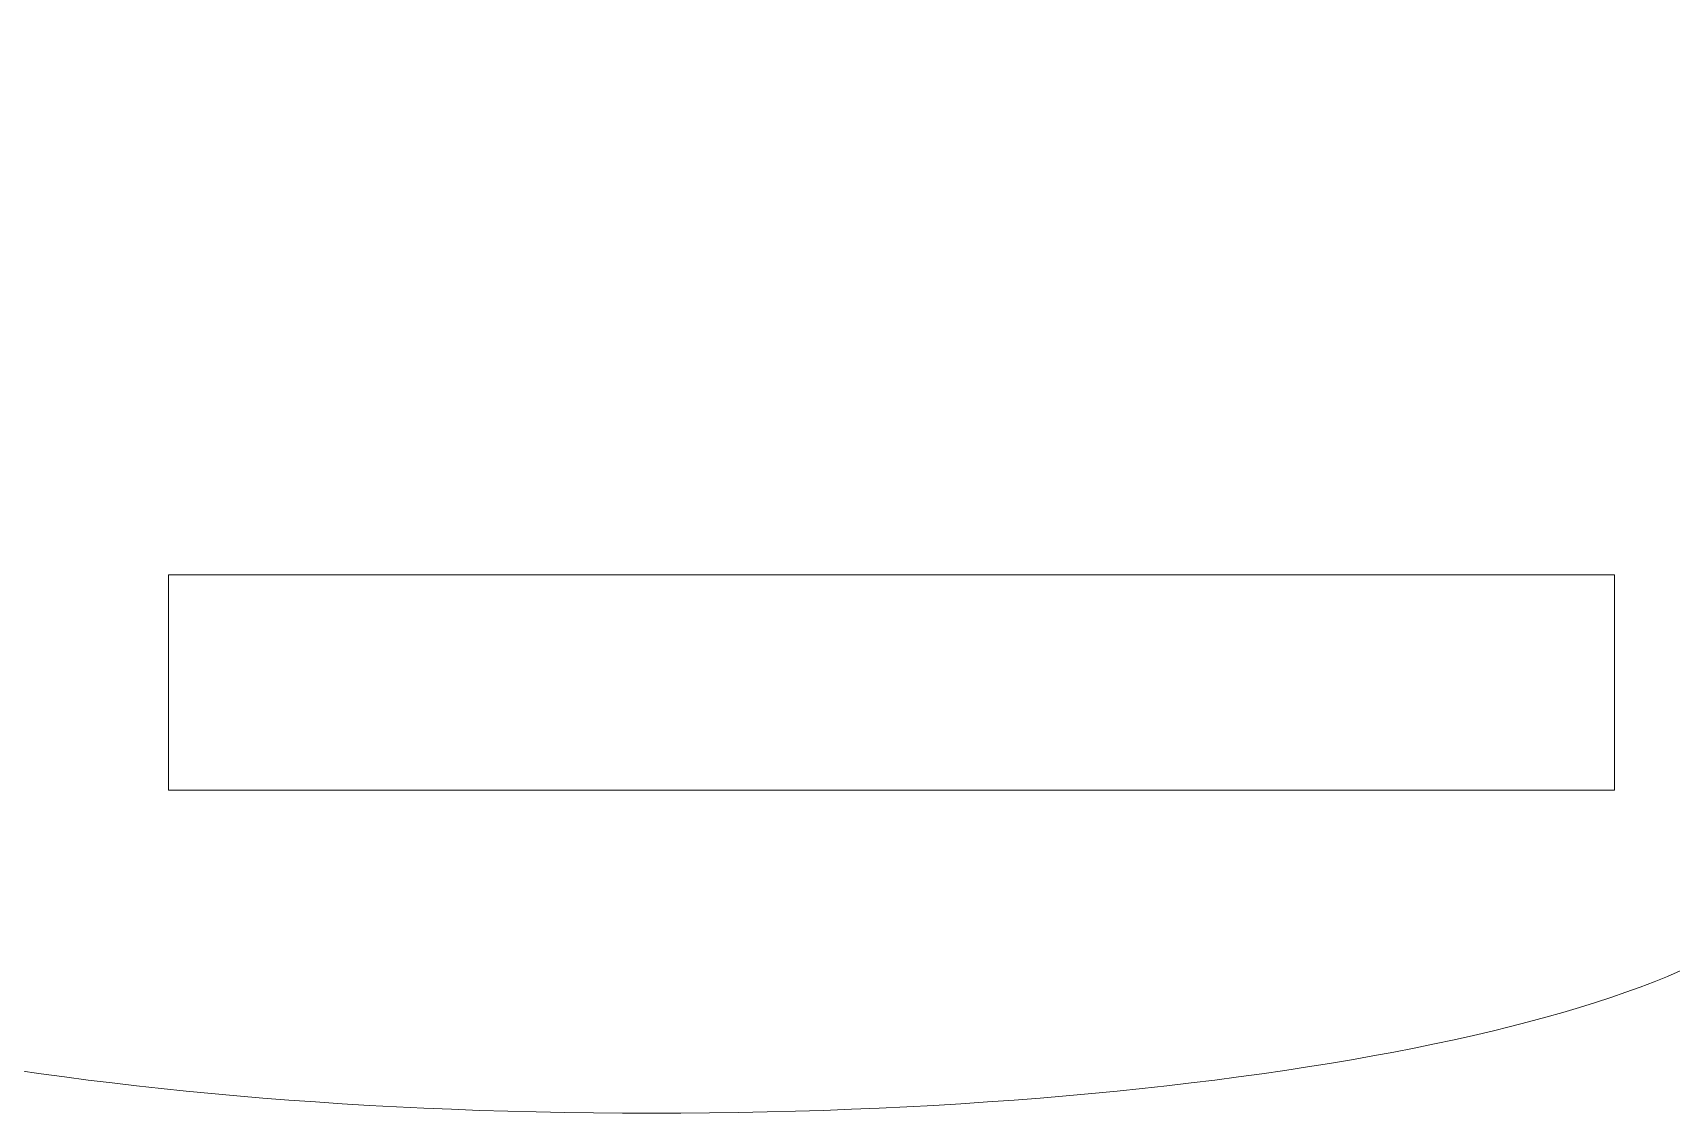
# Model space of a CAD drawing. Header units: centimetres. Extents: x -34.6 to 30.5, y -3.3 to 7.
# Drawn here: x 20.938 to 23.772, y 0.22 to 2.088 of the extents above; entities that cross this region are included whole.
import ezdxf

# ---------------------------------------------------------------- set-up
doc = ezdxf.new("R2010")
doc.units = ezdxf.units.CM
doc.header["$MEASUREMENT"] = 0
doc.layers.add('layer 1', color=7, linetype='Continuous')

msp = doc.modelspace()

# ---------------------------------------------------------------- linework, layer by layer
at = {"layer": 'layer 1', "color": 250, "lineweight": 9}
for points, knots in [([(24.0065, 0.65608), (23.96511, 0.41389), (23.08635, 0.22041), (22.00818, 0.22041), (22.00818, 0.22041), (20.93001, 0.22041), (20.05125, 0.41389), (20.00986, 0.65608), (20.00986, 0.65608), (20.00986, 0.65608), (18.40318, 0.65608), (18.40318, 0.65608), (18.40318, 0.65608), (17.54991, 0.65608), (16.85818, 1.39481), (16.85818, 2.30608), (16.85818, 2.30608), (16.85818, 3.21735), (17.54991, 3.95608), (18.40318, 3.95608), (18.40318, 3.95608), (18.40318, 3.95608), (25.61318, 3.95608), (25.61318, 3.95608), (25.61318, 3.95608), (26.46645, 3.95608), (27.15818, 3.21735), (27.15818, 2.30608), (27.15818, 2.30608), (27.15818, 1.39481), (26.46645, 0.65608), (25.61318, 0.65608), (25.61318, 0.65608), (25.61318, 0.65608), (24.0065, 0.65608), (24.0065, 0.65608)], [0, 0, 0, 0, 0.1, 0.1, 0.1, 0.1, 0.2, 0.2, 0.2, 0.2, 0.3, 0.3, 0.3, 0.3, 0.4, 0.4, 0.4, 0.4, 0.5, 0.5, 0.5, 0.5, 0.6, 0.6, 0.6, 0.6, 0.7, 0.7, 0.7, 0.7, 0.8, 0.8, 0.8, 0.8, 1, 1, 1, 1]), ([(21.17286, 1.15089), (21.17286, 1.15089), (23.67318, 1.15089), (23.67318, 1.15089), (23.67318, 1.15089), (23.67318, 1.15089), (23.67318, 0.77918), (23.67318, 0.77918), (23.67318, 0.77918), (23.67318, 0.77918), (21.17286, 0.77918), (21.17286, 0.77918), (21.17286, 0.77918), (21.17286, 0.77918), (21.17286, 1.15089), (21.17286, 1.15089)], [0, 0, 0, 0, 0.2, 0.2, 0.2, 0.2, 0.4, 0.4, 0.4, 0.4, 0.6, 0.6, 0.6, 0.6, 1, 1, 1, 1])]:
    msp.add_open_spline(points, degree=3, knots=knots, dxfattribs=at)

doc.saveas('drawing.dxf')
